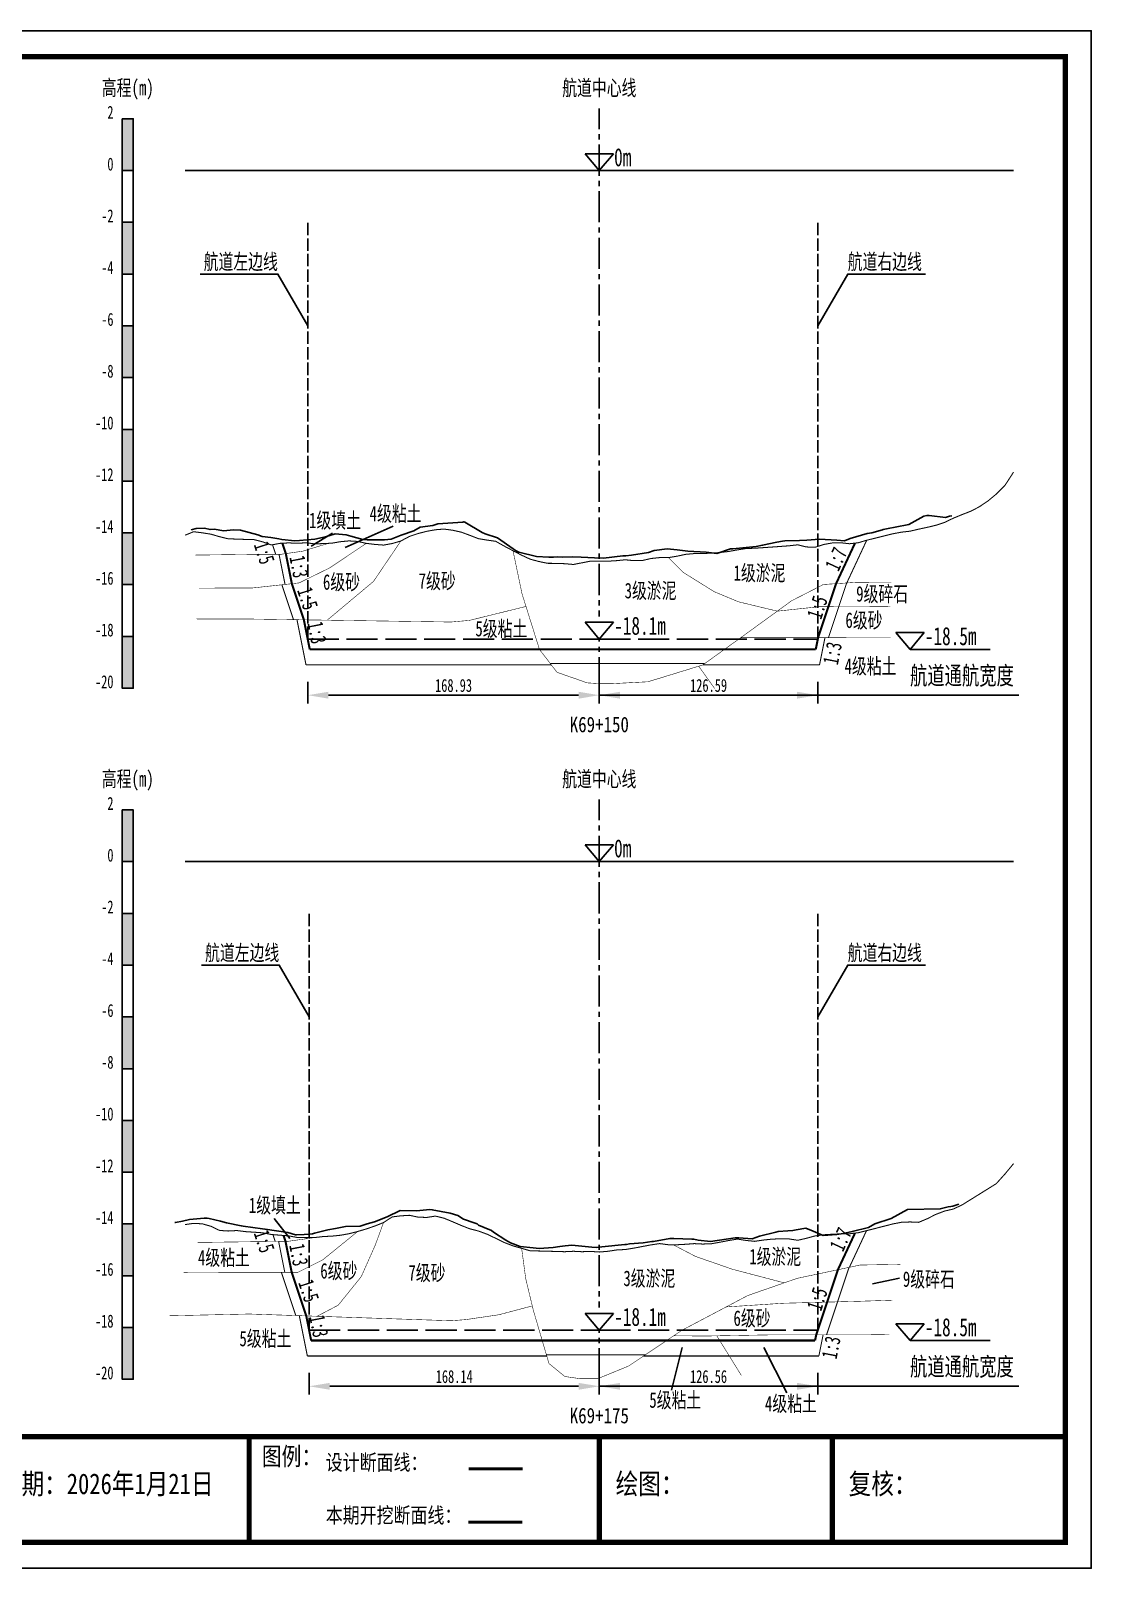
# Model space of a CAD drawing. Header units: millimetres. Extents: x 0 to 1680, y -8762 to 0.
# Drawn here: x 215.2 to 420, y -7870.5 to -7573.5 of the extents above; entities that cross this region are included whole.
import ezdxf
from ezdxf.enums import TextEntityAlignment as Align

# ---------------------------------------------------------------- set-up
doc = ezdxf.new("R2010")
doc.units = ezdxf.units.MM
for name, pattern in [('ACAD_ISO02W100', [15, 12, -3]), ('ACAD_ISO05W100', [33, 24, -3, 0, -3, 0, -3]), ('CENTER2', [1.125, 0.75, -0.125, 0.125, -0.125])]:
    doc.linetypes.add(name, pattern=pattern)
for name, color, linetype in [('0-桩号', 1, 'Continuous'), ('0-航道左右边线标注', 8, 'Continuous'), ('1-疏浚底高', 7, 'Continuous'), ('1-通航宽度', 7, 'Continuous'), ('1-通航底高', 7, 'Continuous'), ('202601', 5, 'Continuous'), ('DMX', 20, 'Continuous'), ('L1', 7, 'Continuous'), ('图幅外框线', 145, 'Continuous'), ('地质分层', 6, 'Continuous'), ('坡比', 1, 'Continuous'), ('尺寸标注', 1, 'Continuous'), ('开挖线', 4, 'Continuous'), ('标尺', 7, 'Continuous'), ('超挖线', 3, 'Continuous'), ('辅助框', 7, 'Continuous'), ('通航底面线', 7, 'ACAD_ISO02W100')]:
    doc.layers.add(name, color=color, linetype=linetype)
doc.styles.get("Standard").update_dxf_attribs({"font": 'arial.ttf'})
doc.styles.add('仿宋', font='仿宋_GB2312.ttf', dxfattribs={"width": 0.8})
doc.styles.add('仿宋GB2312', font='仿宋_GB2312.ttf', dxfattribs={"width": 0.7, "height": 2.5})
doc.styles.add('仿宋体', font='仿宋_GB2312.ttf', dxfattribs={"width": 0.8})
doc.dimstyles.new('2000', dxfattribs={"dimtxt": 3, "dimasz": 2.5, "dimexe": 1.25, "dimexo": 0.625, "dimtad": 1, "dimlfac": 2, "dimdsep": 46, "dimtxsty": 'Standard', "dimcen": 2.5, "dimadec": 0, "dimazin": 0, "dimtfac": 1, "dimtmove": 0, "dimatfit": 3, "dimfxl": 0, "dimarcsym": 0})

# ---------------------------------------------------------------- blocks, each defined once
blk = doc.blocks.new('标尺')
at = {"layer": '标尺', "linetype": 'Continuous'}
for points in [[(-2.11667, 100), (0, 100), (0, 90), (-2.11667, 90)], [(-2.11667, 80), (0, 80), (0, 70), (-2.11667, 70)], [(-2.11667, 60), (0, 60), (0, 50), (-2.11667, 50)], [(-2.11667, 40), (0, 40), (0, 30), (-2.11667, 30)], [(-2.11667, 20), (0, 20), (0, 10), (-2.11667, 10)], [(-2.11667, 0), (0, 0), (0, -10), (-2.11667, -10)]]:
    blk.add_hatch(color=256, dxfattribs=at).paths.add_polyline_path(points)
for p, q in [((-2.11667, -10), (-2.11667, 100)), ((0, -10), (0, 100)), ((-2.11667, 80), (0, 80)), ((-2.11667, 70), (0, 70)), ((-2.11667, 60), (0, 60)), ((-2.11667, 50), (0, 50)), ((-2.11667, 40), (0, 40)), ((-2.11667, 30), (0, 30)), ((-2.11667, 20), (0, 20)), ((-2.11667, 10), (0, 10)), ((-2.11667, 0), (0, 0)), ((-2.11667, -10), (0, -10))]:
    blk.add_line(p, q, dxfattribs=at)
at = {"layer": '标尺'}
for points in [[(-2.11667, 100), (0, 100), (0, 90), (-2.11667, 90)], [(-2.11667, 100), (0, 100), (0, 90), (-2.11667, 90)], [(-2.11667, 80), (0, 80), (0, 70), (-2.11667, 70)], [(-2.11667, 80), (0, 80), (0, 70), (-2.11667, 70)], [(-2.11667, 60), (0, 60), (0, 50), (-2.11667, 50)], [(-2.11667, 60), (0, 60), (0, 50), (-2.11667, 50)], [(-2.11667, 40), (0, 40), (0, 30), (-2.11667, 30)], [(-2.11667, 40), (0, 40), (0, 30), (-2.11667, 30)], [(-2.11667, 20), (0, 20), (0, 10), (-2.11667, 10)], [(-2.11667, 20), (0, 20), (0, 10), (-2.11667, 10)], [(-2.11667, 0), (0, 0), (0, -10), (-2.11667, -10)], [(-2.11667, 0), (0, 0), (0, -10), (-2.11667, -10)]]:
    blk.add_lwpolyline(points, close=True, dxfattribs=at)
at = {"layer": '标尺', "style": '仿宋GB2312', "width": 0.7}
blk.add_text('高程(m)', height=3, dxfattribs=at).set_placement((-1.05833, 106), align=Align.MIDDLE_CENTER)
for s, p in [('2', (-3.81667, 100)), ('0', (-3.81667, 90)), ('-2', (-3.81667, 80)), ('-4', (-3.81667, 70)), ('-6', (-3.81667, 60)), ('-8', (-3.81667, 50)), ('-10', (-3.81667, 40)), ('-12', (-3.81667, 30)), ('-14', (-3.81667, 20)), ('-16', (-3.81667, 10)), ('-18', (-3.81667, 0)), ('-20', (-3.81667, -10))]:
    blk.add_text(s, height=2.5, dxfattribs=at).set_placement(p, align=Align.RIGHT)
blk = doc.blocks.new('*D231')
at = {"layer": 'Defpoints', "color": 0, "ltscale": 0.5}
for p in [(268.69, -7691), (325, -7691), (325, -7701.85)]:
    blk.add_point(p, dxfattribs=at)
at = {"layer": '尺寸标注', "color": 0, "lineweight": -2, "ltscale": 0.5}
for p, q in [((268.69, -7699.25), (268.69, -7703.45)), ((325, -7699.25), (325, -7703.45)), ((272.69, -7701.85), (321, -7701.85))]:
    blk.add_line(p, q, dxfattribs=at)
at = {"layer": '尺寸标注', "color": 0, "ltscale": 0.5}
for points in [[(272.69, -7701.19), (272.69, -7702.52), (268.69, -7701.85)], [(321, -7701.19), (321, -7702.52), (325, -7701.85)]]:
    blk.add_solid(points, dxfattribs=at)
at = {"layer": '尺寸标注', "color": 0, "ltscale": 0.5, "insert": (296.85, -7699.98), "char_height": 2.5, "attachment_point": 5, "style": '仿宋GB2312'}
blk.add_mtext('168.93', dxfattribs=at)
blk = doc.blocks.new('*D232')
at = {"layer": 'Defpoints', "color": 0, "ltscale": 0.5}
for p in [(268.95, -7824.5), (325, -7824.5), (325, -7835.35)]:
    blk.add_point(p, dxfattribs=at)
at = {"layer": '尺寸标注', "color": 0, "lineweight": -2, "ltscale": 0.5}
for p, q in [((268.95, -7832.75), (268.95, -7836.95)), ((325, -7832.75), (325, -7836.95)), ((272.95, -7835.35), (321, -7835.35))]:
    blk.add_line(p, q, dxfattribs=at)
at = {"layer": '尺寸标注', "color": 0, "ltscale": 0.5}
for points in [[(272.95, -7834.69), (272.95, -7836.02), (268.95, -7835.35)], [(321, -7834.69), (321, -7836.02), (325, -7835.35)]]:
    blk.add_solid(points, dxfattribs=at)
at = {"layer": '尺寸标注', "color": 0, "ltscale": 0.5, "insert": (296.98, -7833.48), "char_height": 2.5, "attachment_point": 5, "style": '仿宋GB2312'}
blk.add_mtext('168.14', dxfattribs=at)
blk = doc.blocks.new('*D172')
at = {"layer": 'Defpoints', "color": 0, "ltscale": 0.5}
for p in [(325, -7691), (367.2, -7691), (367.2, -7701.85)]:
    blk.add_point(p, dxfattribs=at)
at = {"layer": '尺寸标注', "color": 0, "lineweight": -2, "ltscale": 0.5}
for p, q in [((325, -7699.25), (325, -7703.45)), ((367.2, -7699.25), (367.2, -7703.45)), ((329, -7701.85), (363.2, -7701.85))]:
    blk.add_line(p, q, dxfattribs=at)
at = {"layer": '尺寸标注', "color": 0, "ltscale": 0.5}
for points in [[(329, -7701.19), (329, -7702.52), (325, -7701.85)], [(363.2, -7701.19), (363.2, -7702.52), (367.2, -7701.85)]]:
    blk.add_solid(points, dxfattribs=at)
at = {"layer": '尺寸标注', "color": 0, "ltscale": 0.5, "insert": (346.1, -7699.98), "char_height": 2.5, "attachment_point": 5, "style": '仿宋GB2312'}
blk.add_mtext('126.59', dxfattribs=at)
blk = doc.blocks.new('*D173')
at = {"layer": 'Defpoints', "color": 0, "ltscale": 0.5}
for p in [(325, -7824.5), (367.19, -7824.5), (367.19, -7835.35)]:
    blk.add_point(p, dxfattribs=at)
at = {"layer": '尺寸标注', "color": 0, "lineweight": -2, "ltscale": 0.5}
for p, q in [((325, -7832.75), (325, -7836.95)), ((367.19, -7832.75), (367.19, -7836.95)), ((329, -7835.35), (363.19, -7835.35))]:
    blk.add_line(p, q, dxfattribs=at)
at = {"layer": '尺寸标注', "color": 0, "ltscale": 0.5}
for points in [[(329, -7834.69), (329, -7836.02), (325, -7835.35)], [(363.19, -7834.69), (363.19, -7836.02), (367.19, -7835.35)]]:
    blk.add_solid(points, dxfattribs=at)
at = {"layer": '尺寸标注', "color": 0, "ltscale": 0.5, "insert": (346.09, -7833.48), "char_height": 2.5, "attachment_point": 5, "style": '仿宋GB2312'}
blk.add_mtext('126.56', dxfattribs=at)
blk = doc.blocks.new('通航底高')
at = {"layer": '1-通航底高'}
for p, q in [((-2.76, 3.23), (0, 0)), ((2.76, 3.23), (-2.76, 3.23)), ((0, 0), (2.76, 3.23))]:
    blk.add_line(p, q, dxfattribs=at)
at = {"layer": '1-通航底高', "style": '仿宋', "width": 0.7}
blk.add_attdef('通航底高', (2.86, 0.82), '', height=3.5, dxfattribs=at)
blk = doc.blocks.new('疏浚底高')
at = {"layer": '1-疏浚底高'}
for p, q in [((-2.76, 3.23), (0, 0)), ((2.76, 3.23), (-2.76, 3.23)), ((0, 0), (2.76, 3.23)), ((0, 0), (15.51, 0))]:
    blk.add_line(p, q, dxfattribs=at)
at = {"layer": '1-疏浚底高', "style": '仿宋', "width": 0.7}
blk.add_attdef('疏浚底高', (2.86, 0.82), '', height=3.5, dxfattribs=at)

msp = doc.modelspace()

# ---------------------------------------------------------------- linework, layer by layer
at = {"layer": '0-航道左右边线标注', "linetype": 'ACAD_ISO02W100', "ltscale": 0.2}
for points in [[(268.6904, -7691), (268.6904, -7610.5)], [(367.1951, -7691), (367.1951, -7610.5)], [(268.9541, -7824.5), (268.9541, -7744)], [(367.1881, -7824.5), (367.1881, -7744)]]:
    msp.add_lwpolyline(points, dxfattribs=at)
at = {"layer": '0-航道左右边线标注'}
for points in [[(268.6904, -7630.5), (262.9169, -7620.5), (247.9169, -7620.5)], [(367.1951, -7630.5), (372.9686, -7620.5), (387.9686, -7620.5)], [(268.9541, -7764), (263.1806, -7754), (248.1806, -7754)], [(367.1881, -7764), (372.9616, -7754), (387.9616, -7754)]]:
    msp.add_lwpolyline(points, dxfattribs=at)
at = {"layer": '1-通航宽度'}
for points in [[(325, -7701.85), (406, -7701.85)], [(325, -7835.35), (406, -7835.35)]]:
    msp.add_lwpolyline(points, dxfattribs=at)
at = {"layer": '202601', "color": 1, "linetype": 'Continuous'}
for points in [[(246.167, -7669.9), (247.1471, -7669.65), (248.7237, -7669.6), (249.8304, -7669.85), (250.6904, -7669.8), (252.4337, -7670.1), (254.3404, -7669.9), (255.7271, -7669.95), (259.0337, -7670.9), (259.8704, -7671.2), (261.5937, -7671.4), (263.1304, -7671.65), (263.6704, -7671.75), (266.2004, -7672.05), (267.1104, -7671.95), (270.0804, -7671.7), (272.1304, -7671.25), (273.9571, -7670.65), (276.0937, -7670.9), (276.9937, -7671.1), (279.3137, -7671.8), (280.1704, -7671.85), (283.4937, -7671.85), (284.7904, -7671.7), (286.7371, -7670.95), (289.1637, -7670.1), (290.4237, -7669.4), (292.8704, -7669.1), (293.7837, -7668.75), (298.6571, -7668.45), (298.8204, -7668.35), (299.0137, -7668.45), (302.3437, -7670.45), (302.9237, -7670.7), (305.3204, -7671.45), (308.3471, -7673.55), (308.9337, -7673.95), (309.4804, -7674.25), (312.8904, -7675.05), (315.2504, -7675.2), (316.1404, -7675.2), (316.9837, -7675.15), (317.9737, -7675.2), (319.7571, -7675.15), (321.5237, -7675.2), (324.0604, -7675.3), (325.7871, -7675.35), (329.5671, -7674.95), (330.1071, -7674.9), (331.2337, -7674.8), (334.5204, -7674.3), (335.5604, -7673.9), (338.0837, -7673.55), (340.0171, -7673.8), (341.0604, -7673.9), (342.0771, -7674.05), (345.6637, -7674.2), (347.6704, -7674.45), (350.3237, -7673.6), (350.7537, -7673.55), (355.2737, -7673.15), (356.5371, -7672.9), (359.2971, -7672.3), (360.3604, -7672.1), (360.8537, -7672.05), (363.6404, -7672), (365.0937, -7671.9), (367.5137, -7671.7), (370.8604, -7671.9), (372.3737, -7672.05), (373.4704, -7671.6), (376.7537, -7670.6), (377.6304, -7670.5), (379.6837, -7669.9), (379.8037, -7669.85), (380.4771, -7669.7), (384.4537, -7668.95), (384.7837, -7668.9), (387.6437, -7667.3), (388.2337, -7667.15), (388.7271, -7667.15), (391.8471, -7667.5), (392.6171, -7667.3), (393.0537, -7667.2)], [(243.047, -7803.7), (243.1532, -7803.7), (244.5232, -7803.45), (245.8732, -7803.15), (248.6866, -7802.9), (249.2266, -7802.85), (249.6599, -7802.95), (251.8632, -7803.45), (252.9699, -7803.8), (255.8399, -7804.35), (256.2332, -7804.45), (259.9732, -7804.95), (260.3932, -7805), (260.4832, -7805), (264.8199, -7805.65), (266.2966, -7806.1), (266.4999, -7806.1), (267.9766, -7806.05), (269.6366, -7805.9), (270.0232, -7805.75), (272.5532, -7805.15), (274.0799, -7804.85), (275.9766, -7804.5), (278.8266, -7804.4), (280.1766, -7803.95), (281.5866, -7803.6), (282.0932, -7803.4), (284.1466, -7802.55), (286.4266, -7801.45), (286.5499, -7801.4), (289.6866, -7801.45), (292.2899, -7801.2), (292.7199, -7801.25), (296.1666, -7801.9), (297.6999, -7802.35), (298.7832, -7803.05), (300.8466, -7803.8), (301.3899, -7804), (301.6766, -7804.2), (302.7866, -7804.65), (304.1666, -7805.25), (304.5466, -7805.55), (306.9632, -7807.15), (307.8666, -7807.65), (309.7432, -7808.35), (312.2266, -7808.6), (313.3666, -7808.75), (316.0699, -7808.55), (317.4066, -7808.35), (318.4199, -7808.25), (319.6766, -7808.1), (323.5499, -7808.5), (324.4832, -7808.55), (325.4732, -7808.4), (329.8999, -7807.95), (330.2732, -7807.95), (330.8132, -7807.85), (333.4766, -7807.65), (335.1166, -7807.4), (335.4732, -7807.35), (338.6399, -7806.8), (339.3966, -7806.8), (342.8532, -7806.95), (343.1566, -7806.95), (343.2499, -7806.95), (344.1166, -7807.1), (346.4799, -7807.35), (351.2266, -7806.7), (351.5099, -7806.65), (351.9666, -7806.7), (354.5366, -7806.85), (355.9432, -7806.35), (359.0699, -7805.55), (359.5599, -7805.45), (361.3766, -7805.3), (362.3766, -7805.25), (363.0399, -7805.1), (364.8632, -7804.8), (366.2999, -7805.4), (368.2266, -7806.2), (370.8432, -7806), (372.0832, -7805.85), (373.8466, -7805.45), (376.9599, -7804.65), (378.2332, -7803.95), (381.3532, -7802.95), (384.5232, -7801.2), (384.5399, -7801.2), (384.5699, -7801.2), (390.8566, -7801.1), (392.3466, -7800.7), (392.8866, -7800.6), (393.2466, -7800.55), (394.4599, -7800.2)]]:
    msp.add_lwpolyline(points, dxfattribs=at)
at = {"layer": 'DMX', "color": 7, "linetype": 'Continuous', "const_width": 0.2}
for points in [[(245, -7670.95), (245, -7670.95), (246.6667, -7670.27), (248.3333, -7670.485), (250, -7670.75), (251.6667, -7671.24), (253.3333, -7671.64), (255, -7671.7), (256.6667, -7671.76), (258.3333, -7671.8), (260, -7672.235), (261.6667, -7672.83), (263.3333, -7672.52), (265, -7672.43), (266.6667, -7672.51), (268.3333, -7672.41), (270, -7672.615), (271.6667, -7672.57), (273.3333, -7672.485), (275, -7672.2), (276.6667, -7672.045), (278.3333, -7672.15), (280, -7672.525), (281.6667, -7672.725), (283.3333, -7672.855), (285, -7672.555), (286.6667, -7672.07), (288.3333, -7671.18), (290, -7670.62), (291.6667, -7670.195), (293.3333, -7669.895), (295, -7669.76), (296.6667, -7669.985), (298.3333, -7670.355), (300, -7670.97), (301.6667, -7671.62), (303.3333, -7671.89), (305, -7672.13), (306.6667, -7673.065), (308.3333, -7673.945), (310, -7674.81), (311.6667, -7675.585), (313.3333, -7676.025), (315, -7676.375), (316.6667, -7676.39), (318.3333, -7676.45), (320, -7676.6), (321.6667, -7676.275), (323.3333, -7675.95), (325, -7675.95), (326.6667, -7675.97), (328.3333, -7675.86), (330, -7675.695), (331.6667, -7675.86), (333.3333, -7675.83), (335, -7675.445), (336.6667, -7675.27), (338.3333, -7675.275), (340, -7675.005), (341.6667, -7674.645), (343.3333, -7674.495), (345, -7674.47), (346.6667, -7674.42), (348.3333, -7674.285), (350, -7674.085), (351.6667, -7673.785), (353.3333, -7673.52), (355, -7673.46), (356.6667, -7673.35), (358.3333, -7673.235), (360, -7673.115), (361.6667, -7672.99), (363.3333, -7672.805), (365, -7673.215), (366.6667, -7673.28), (368.3333, -7672.74), (370, -7672.44), (371.6667, -7672.41), (373.3333, -7672.595), (375, -7672.405), (376.6667, -7671.91), (378.3333, -7671.5), (380, -7671.09), (381.6667, -7670.675), (383.3333, -7670.36), (385, -7670.17), (386.6667, -7669.78), (388.3333, -7669.425), (390, -7669.025), (391.6667, -7668.485), (393.3333, -7667.675), (395, -7666.99), (396.6667, -7666.335), (398.3333, -7665.49), (400, -7664.375), (401.6667, -7662.995), (403.3333, -7661.325), (405, -7658.755)], [(245, -7804.115), (245, -7804.115), (246.6667, -7803.88), (248.3333, -7803.965), (250, -7804.445), (251.6667, -7805.245), (253.3333, -7805.355), (255, -7805.265), (256.6667, -7805.475), (258.3333, -7805.585), (260, -7805.705), (261.6667, -7806.03), (263.3333, -7806.16), (265, -7806.3), (266.6667, -7806.6), (268.3333, -7806.64), (270, -7806.625), (271.6667, -7806.425), (273.3333, -7806.345), (275, -7806.175), (276.6667, -7805.88), (278.3333, -7805.45), (280, -7804.955), (281.6667, -7804.385), (283.3333, -7803.715), (285, -7802.63), (286.6667, -7802.425), (288.3333, -7802.32), (290, -7802.675), (291.6667, -7802.735), (293.3333, -7802.475), (295, -7802.875), (296.6667, -7803.565), (298.3333, -7804.28), (300, -7804.94), (301.6667, -7805.36), (303.3333, -7805.975), (305, -7806.77), (306.6667, -7807.585), (308.3333, -7808.23), (310, -7808.7), (311.6667, -7809.185), (313.3333, -7809.215), (315, -7809.255), (316.6667, -7809.305), (318.3333, -7809.355), (320, -7809.27), (321.6667, -7809.355), (323.3333, -7809.3), (325, -7809.41), (326.6667, -7809.275), (328.3333, -7809.02), (330, -7808.93), (331.6667, -7808.665), (333.3333, -7808.345), (335, -7808.03), (336.6667, -7807.785), (338.3333, -7808.01), (340, -7808.01), (341.6667, -7807.92), (343.3333, -7807.79), (345, -7807.875), (346.6667, -7807.81), (348.3333, -7807.51), (350, -7807.19), (351.6667, -7806.915), (353.3333, -7807.175), (355, -7807.35), (356.6667, -7807.1), (358.3333, -7806.93), (360, -7806.85), (361.6667, -7806.89), (363.3333, -7807.145), (365, -7806.76), (366.6667, -7806.3), (368.3333, -7806.08), (370, -7805.975), (371.6667, -7805.905), (373.3333, -7805.89), (375, -7805.685), (376.6667, -7805.275), (378.3333, -7804.85), (380, -7804.42), (381.6667, -7803.995), (383.3333, -7803.67), (385, -7803.605), (386.6667, -7803.68), (388.3333, -7802.98), (390, -7802.14), (391.6667, -7801.505), (393.3333, -7801.12), (395, -7800.35), (396.6667, -7799.315), (398.3333, -7798.28), (400, -7797.24), (401.6667, -7796.2), (403.3333, -7794.35), (405, -7792.335)]]:
    msp.add_lwpolyline(points, dxfattribs=at)
at = {"layer": 'L1', "linetype": 'CENTER2', "ltscale": 8}
for p, q in [((325, -7700.5), (325, -7588.5)), ((325, -7834), (325, -7722))]:
    msp.add_line(p, q, dxfattribs=at)
at = {"layer": 'L1'}
for p, q in [((322.2375, -7597.2679), (325, -7600.5)), ((327.7625, -7597.2679), (322.2375, -7597.2679)), ((325, -7600.5), (327.7625, -7597.2679)), ((245, -7600.5), (405, -7600.5)), ((322.2375, -7730.7679), (325, -7734)), ((327.7625, -7730.7679), (322.2375, -7730.7679)), ((325, -7734), (327.7625, -7730.7679)), ((245, -7734), (405, -7734))]:
    msp.add_line(p, q, dxfattribs=at)
at = {"layer": '地质分层', "linetype": 'Continuous'}
for p, q in [((269.3715, -7673.0538), (273.4735, -7670.5479)), ((275.8946, -7673.3419), (285.1702, -7669.225))]:
    msp.add_line(p, q, dxfattribs=at)
at = {"layer": '地质分层', "linetype": 'ACAD_ISO05W100', "ltscale": 0.2, "const_width": 0.1, "flags": 128}
for points in [[(246.9868, -7674.7885), (257.9701, -7674.645), (263.4701, -7674.645), (267.7045, -7674.0321), (272.6948, -7672.5176)], [(247.7213, -7681.1693), (257.9701, -7681.145), (267.0194, -7680.1626), (272.9022, -7677.2771), (280, -7672.525)], [(272.4481, -7687.3603), (281.3963, -7679.8652), (286.6667, -7672.07)], [(308.3333, -7673.945), (310.0766, -7682.273), (313.4358, -7693), (316.8334, -7697.4303), (322.6638, -7699.4666), (325, -7699.6164), (327.568, -7699.6164), (334.3982, -7699.258), (344.9999, -7696), (353.1623, -7690.1286), (362.0963, -7683.6377), (368.2763, -7680.4655), (374.7961, -7680.0416), (381.3836, -7680.014)], [(338.3333, -7675.275), (341.1969, -7678.1263), (347.1811, -7681.8544), (351.8615, -7683.8086), (359.3735, -7685.6159)], [(247.1799, -7687.1146), (257.9701, -7687.145), (296.3429, -7687.7156), (299.9118, -7687.4035), (310.8395, -7684.7091)], [(359.3735, -7685.6159), (367.5597, -7684.7467), (374.7961, -7684.7082), (381.1987, -7684.7725)], [(352.2933, -7690.7537), (381.293, -7690.7069)], [(344.1938, -7696.2477), (347.2727, -7700.5623)], [(270.5037, -7821.8242), (274.5801, -7819.6773), (279.0263, -7814.1673), (281.7213, -7808.0947), (283.3333, -7803.715)], [(244.7287, -7813.388), (257.3837, -7813.3262), (266.7991, -7813.3248), (271.567, -7810.9439), (278.3333, -7805.45)], [(247.3608, -7807.5617), (257.3837, -7807.4339), (264.8801, -7807.345), (270.275, -7806.592)], [(339.2708, -7808.01), (343.5528, -7810.2562), (350.6871, -7812.7366), (360.7085, -7815.3678)], [(310, -7808.7), (310.7897, -7814.5643), (312.2543, -7820.6571), (315.2814, -7830.9585), (318.3329, -7833.4551), (321.353, -7833.8898), (324.7083, -7833.875), (330.6265, -7831.4511), (341.0081, -7824.5), (353.6652, -7817.82), (363.1904, -7814.5038), (375.3626, -7811.925), (383.1227, -7811.8012)], [(241.9708, -7821.7285), (257.3837, -7821.3871), (296.3429, -7822.6851), (299.1463, -7822.4795), (305.6094, -7821.5306), (312.054, -7819.8239)], [(349.4882, -7820.0245), (360.4989, -7819.3099), (375.3626, -7818.925), (381.6027, -7818.72)], [(339.386, -7825.5861), (345.3984, -7825.6409), (358.1082, -7825.414), (375.3626, -7825.425), (380.9955, -7825.3491)], [(347.6861, -7825.6001), (352.417, -7833.229)]]:
    msp.add_lwpolyline(points, dxfattribs=at)
at = {"layer": '地质分层'}
for points in [[(262.2369, -7802.9196), (265.2641, -7806.7906)], [(382.9772, -7814.4863), (377.7733, -7815.5614)], [(338.9496, -7836.0969), (340.9858, -7827.8804)], [(361.1869, -7836.5827), (356.759, -7827.8337)]]:
    msp.add_lwpolyline(points, dxfattribs=at)
at = {"layer": '开挖线', "linetype": 'Continuous', "const_width": 0.4, "flags": 128}
for points in [[(264.457, -7674.5022), (263.7881, -7672.4954)], [(265.6195, -7680.3146), (264.457, -7674.5022)], [(370.7252, -7680.3062), (374.3794, -7672.4757)], [(267.9457, -7687.2933), (265.6195, -7680.3146)], [(367.2508, -7690.7295), (370.7252, -7680.3062)], [(269.087, -7693), (267.9457, -7687.2933)], [(366.7967, -7693), (367.2508, -7690.7295)], [(269.087, -7693), (366.7967, -7693)], [(264.3966, -7807.3507), (264.0189, -7806.2176)], [(265.5915, -7813.3249), (264.3966, -7807.3507)], [(371.0772, -7812.8329), (374.3771, -7805.7616)], [(268.4012, -7821.7542), (265.5915, -7813.3249)], [(366.8816, -7825.4196), (371.0772, -7812.8329)], [(269.3504, -7826.5), (268.4012, -7821.7542)], [(366.6655, -7826.5), (366.8816, -7825.4196)], [(269.3504, -7826.5), (366.6655, -7826.5)]]:
    msp.add_lwpolyline(points, dxfattribs=at)
at = {"layer": '超挖线', "linetype": 'ACAD_ISO02W100', "ltscale": 0.5, "const_width": 0.2, "flags": 128}
for points in [[(262.5046, -7674.645), (261.886, -7672.7892)], [(372.7878, -7680.1721), (376.6397, -7671.918)], [(264.3145, -7680.4563), (263.1522, -7674.645)], [(369.2518, -7690.7263), (372.7695, -7680.1733)], [(265.9357, -7687.2635), (263.6893, -7680.5241)], [(268.3537, -7696), (266.6084, -7687.2735)], [(367.53, -7696), (368.5845, -7690.7274)], [(268.3537, -7696), (315.7365, -7696)], [(345.3475, -7695.75), (315.5448, -7695.75)], [(344.9999, -7696), (367.53, -7696)], [(262.4045, -7807.3744), (261.9641, -7806.0532)], [(264.2582, -7813.3251), (263.0665, -7807.3665)], [(373.2966, -7812.3627), (376.5961, -7805.2924)], [(266.3787, -7821.6868), (263.5916, -7813.3252)], [(368.8812, -7825.4209), (373.2292, -7812.377)], [(268.617, -7829.5), (267.0589, -7821.7094)], [(367.3989, -7829.5), (368.2148, -7825.4204)], [(268.617, -7829.5), (314.8528, -7829.5)], [(333.9139, -7829.25), (314.7793, -7829.25)], [(333.5405, -7829.5), (367.3989, -7829.5)]]:
    msp.add_lwpolyline(points, dxfattribs=at)
at = {"layer": '辅助框', "color": 24, "const_width": 1}
for points in [[(25, -7845.082), (415, -7845.082)], [(257.3788, -7845.082), (257.3788, -7865.5)], [(325, -7845.082), (325, -7865.5)], [(370, -7845.082), (370, -7845.082), (370, -7865.5)]]:
    msp.add_lwpolyline(points, dxfattribs=at)
at = {"layer": '辅助框', "color": 7, "lineweight": 50}
msp.add_lwpolyline([(299.7886, -7851.2804), (310.1471, -7851.2804)], dxfattribs=at)
at = {"layer": '辅助框', "color": 1, "lineweight": 50}
msp.add_lwpolyline([(299.7168, -7861.607), (310.0753, -7861.607)], dxfattribs=at)

# ---------------------------------------------------------------- block references
at = {"layer": '1-疏浚底高'}
for p in [(385, -7693), (385, -7826.5)]:
    msp.add_blockref('疏浚底高', p, dxfattribs=at).add_auto_attribs({'疏浚底高': '-18.5m'})
at = {"layer": '标尺'}
for p in [(235, -7690.5), (235, -7824)]:
    msp.add_blockref('标尺', p, dxfattribs=at)

# ---------------------------------------------------------------- texts
at = {"layer": '0-航道左右边线标注', "style": '仿宋', "width": 0.7}
for p in [(262.9169, -7620.5), (263.1806, -7754)]:
    msp.add_text('航道左边线', height=3, dxfattribs=at).set_placement(p, align=Align.BOTTOM_RIGHT)
for p in [(372.9686, -7620.5), (372.9616, -7754)]:
    msp.add_text('航道右边线', height=3, dxfattribs=at).set_placement(p, align=Align.BOTTOM_LEFT)
at = {"layer": '1-通航宽度', "style": '仿宋', "width": 0.7}
for p in [(385, -7700.85), (385, -7834.35)]:
    msp.add_text('航道通航宽度', height=3.5, dxfattribs=at).set_placement(p, align=Align.BOTTOM_LEFT)
at = {"layer": 'L1', "style": '仿宋', "width": 0.7}
for p in [(325, -7584.5289), (325, -7718.0289)]:
    msp.add_text('航道中心线', height=3, dxfattribs=at).set_placement(p, align=Align.MIDDLE_CENTER)
for p in [(327.8561, -7599.6797), (327.8561, -7733.1797)]:
    msp.add_text('0m ', height=3.5, dxfattribs=at).set_placement(p)
at = {"layer": '地质分层', "linetype": 'Continuous', "style": '仿宋GB2312', "width": 0.7}
for s, p in [('4级粘土', (285.6538, -7666.7521)), ('1级填土', (273.9572, -7668.0751)), ('1级淤泥', (355.936, -7678.2237)), ('6级砂', (275.2022, -7679.9805)), ('7级砂', (293.6858, -7679.7635)), ('3级淤泥', (334.901, -7681.6455)), ('9级碎石', (379.6185, -7682.2735)), ('6级砂', (376.1087, -7687.3638)), ('5级粘土', (306.0741, -7688.9763)), ('4级粘土', (377.3652, -7696.2265)), ('1级填土', (262.331, -7800.3628)), ('4级粘土', (252.4968, -7810.4844)), ('6级砂', (274.6934, -7813.0339)), ('1级淤泥', (358.9689, -7810.2928)), ('7级砂', (291.7065, -7813.4204)), ('3级淤泥', (334.6563, -7814.4908)), ('9级碎石', (388.6349, -7814.6502)), ('6级砂', (354.4848, -7822.1853)), ('5级粘土', (260.5065, -7826.1207)), ('5级粘土', (339.6665, -7837.996)), ('4级粘土', (361.997, -7838.6942))]:
    msp.add_text(s, height=3, dxfattribs=at).set_placement(p, align=Align.MIDDLE_CENTER)
at = {"layer": '坡比', "style": '仿宋体', "width": 0.7}
for s, rotation, p in [('1:5', 288, (260.2979, -7674.3496)), ('1:7', 65, (370.74, -7675.5452)), ('1:3', 281, (266.9994, -7677.0162)), ('1:5', 288, (268.68, -7683.1715)), ('1:5', 72, (367.0906, -7684.8854)), ('1:3', 281, (270.4775, -7689.7544)), ('1:3', 79, (370.0184, -7693.756)), ('1:7', 65, (371.612, -7806.9574)), ('1:5', 288, (260.2869, -7807.3462)), ('1:3', 281, (266.9552, -7809.9456)), ('1:5', 288, (268.8937, -7816.9071)), ('1:5', 72, (367.082, -7818.4938)), ('1:3', 281, (270.837, -7823.7349)), ('1:3', 79, (369.768, -7827.8525))]:
    msp.add_text(s, height=3, rotation=rotation, dxfattribs=at).set_placement(p, align=Align.MIDDLE)
at = {"layer": '辅助框', "insert": (259.8269, -7847.132), "char_height": 3.5, "width": 20.652058, "attachment_point": 1, "style": '仿宋'}
msp.add_mtext('{\\C3;图例：}', dxfattribs=at)
at = {"layer": '辅助框', "color": 7, "lineweight": 50, "insert": (272.1654, -7848.5513), "char_height": 3, "width": 26.24717, "attachment_point": 1, "style": '仿宋'}
msp.add_mtext('设计断面线：', dxfattribs=at)
at = {"layer": '辅助框', "lineweight": 0, "char_height": 4, "width": 115.886347, "attachment_point": 1}
for s, insert in [('{\\fKaiTi|b0|i0|c134|p49;\\W0.8;测量日期：2026年1月21日}', (200.3284, -7852.182)), ('{\\fKaiTi|b0|i0|c134|p49;\\W0.8;绘图：}', (328.1551, -7852.182)), ('{\\fKaiTi|b0|i0|c134|p49;\\W0.8;复核：}', (373.1551, -7852.182))]:
    msp.add_mtext(s, dxfattribs=dict(at, insert=insert))
at = {"layer": '辅助框', "color": 1, "insert": (272.1654, -7858.7604), "char_height": 3, "width": 26.24717, "attachment_point": 1, "style": '仿宋'}
msp.add_mtext('本期开挖断面线：', dxfattribs=at)

# ---------------------------------------------------------------- wipeouts: each hides what was drawn before it
for points in [[(319.1678, -7709.1059), (319.1678, -7705.9519), (330.7673, -7705.9519), (330.7673, -7709.1059)], [(319.1678, -7842.6059), (319.1678, -7839.4519), (330.7673, -7839.4519), (330.7673, -7842.6059)]]:
    msp.add_wipeout(points).dxf.layer = '0-桩号'

# ---------------------------------------------------------------- next in the draw order: texts
at = {"layer": '0-桩号', "style": '仿宋', "width": 0.8}
for s, p in [('K69+150', (325, -7707.5289)), ('K69+175', (325, -7841.0289))]:
    msp.add_text(s, height=3, dxfattribs=at).set_placement(p, align=Align.MIDDLE)

# ---------------------------------------------------------------- next in the draw order: wipeouts: each hides what was drawn before it
for points in [[(338.3219, -7691), (322.1304, -7691), (322.1304, -7686.651), (338.3219, -7686.651)], [(338.3219, -7824.5), (322.1304, -7824.5), (322.1304, -7820.151), (338.3219, -7820.151)]]:
    msp.add_wipeout(points).dxf.layer = '1-通航底高'

# ---------------------------------------------------------------- next in the draw order: linework, layer by layer
at = {"layer": '图幅外框线'}
msp.add_lwpolyline([(0, -7573.5), (420, -7573.5), (420, -7870.5), (0, -7870.5)], close=True, dxfattribs=at)
at = {"layer": '辅助框', "color": 24, "const_width": 1}
msp.add_lwpolyline([(415, -7865.5), (415, -7578.5), (25, -7578.5), (25, -7865.5)], close=True, dxfattribs=at)
at = {"layer": '通航底面线', "ltscale": 0.5}
for points in [[(268.69, -7691), (325, -7691), (367.1967, -7691)], [(268.9533, -7824.5), (325, -7824.5), (367.1867, -7824.5)]]:
    msp.add_lwpolyline(points, dxfattribs=at)

# ---------------------------------------------------------------- next in the draw order: block references
at = {"layer": '1-通航底高'}
for p in [(325, -7691), (325, -7824.5)]:
    msp.add_blockref('通航底高', p, dxfattribs=at).add_auto_attribs({'通航底高': '-18.1m'})

# ---------------------------------------------------------------- next in the draw order: dimensions: what is measured, and where the dimension line sits
at = {"layer": '尺寸标注', "ltscale": 0.5}
for p1, p2, distance, picture, middle in [((268.6904, -7691), (325, -7691), -10.8528, '*D231', (296.8452, -7699.9778)), ((325, -7691), (367.1951, -7691), -10.8528, '*D172', (346.0975, -7699.9778)), ((268.9541, -7824.5), (325, -7824.5), -10.8528, '*D232', (296.9771, -7833.4778)), ((325, -7824.5), (367.1881, -7824.5), -10.8527, '*D173', (346.0941, -7833.4777))]:
    dim = msp.add_aligned_dim(p1=p1, p2=p2, distance=distance, dimstyle='2000', override={"dimtxt": 3.5, "dimasz": 4, "dimexe": 1.6, "dimexo": 8.25, "dimlfac": 3, "dimtxsty": '仿宋GB2312'}, dxfattribs=at)
    dim.commit()
    dim.dimension.update_dxf_attribs({"geometry": picture, "text_midpoint": middle})

doc.saveas('drawing.dxf')
